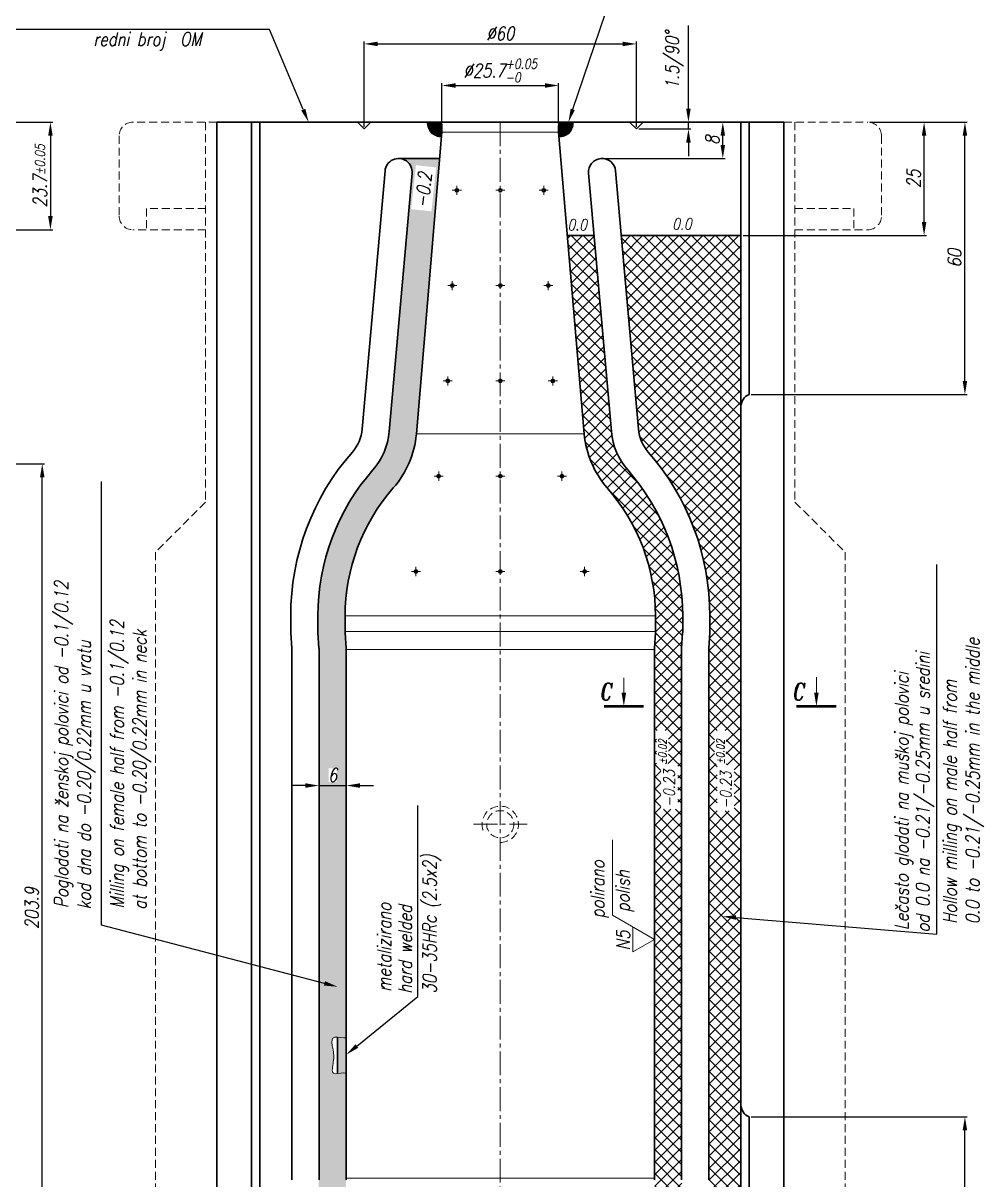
# Model space of a CAD drawing. Extents: x -409 to 623, y -170 to 506.
# Drawn here: x 208.1 to 419.8, y 46.4 to 301.3 of the extents above; entities that cross this region are included whole.
import ezdxf
from ezdxf import colors
from ezdxf.entities.mleader import LeaderData, LeaderLine
from ezdxf.math import Vec2, Vec3

# ---------------------------------------------------------------- set-up
doc = ezdxf.new("R2010")
doc.units = 0
doc.header["$LTSCALE"] = 7
doc.header["$MEASUREMENT"] = 0
doc.linetypes.add('CENTER2', pattern=[1.125, 0.75, -0.125, 0.125, -0.125])
doc.linetypes.add('HIDDEN', pattern=[0.375, 0.25, -0.125])
doc.layers.get('0').update_dxf_attribs({"linetype": 'CONTINUOUS', "lineweight": 15})
for name, color, linetype, lineweight in [('1', 1, 'CENTER2', 15), ('2', 2, 'HIDDEN', 15), ('3', 3, 'CONTINUOUS', 30), ('4', 5, 'CONTINUOUS', 50), ('8', 252, 'CONTINUOUS', 15), ('ENGLISH', 252, 'CONTINUOUS', 18)]:
    doc.layers.add(name, color=color, linetype=linetype, lineweight=lineweight)
doc.styles.add('ITALICT', font='ITALICT.shx', dxfattribs={"width": 0.8, "height": 3})
doc.styles.get("Standard").update_dxf_attribs({"font": 'isocp.shx', "height": 3})
doc.dimstyles.get("Standard").update_dxf_attribs({"dimtxt": 3, "dimasz": 3, "dimexe": 0.5, "dimexo": 0.5, "dimgap": 0.8, "dimtad": 1, "dimdsep": 46, "dimtxsty": 'ITALICT', "dimcen": 0.09, "dimazin": 2, "dimtfac": 1, "dimtmove": 0, "dimatfit": 3, "dimfxl": 1, "dimtolj": 1, "dimtzin": 0, "dimarcsym": 0})
doc.dimstyles.new('Standard$0', dxfattribs={"dimtxt": 3, "dimasz": 3, "dimexe": 0.5, "dimexo": 0.5, "dimgap": 0.8, "dimtad": 1, "dimdsep": 46, "dimtxsty": 'ITALICT', "dimcen": 0.09, "dimazin": 2, "dimtfac": 1, "dimtmove": 0, "dimatfit": 3, "dimfxl": 1, "dimtolj": 1, "dimtzin": 0, "dimarcsym": 0})

# ---------------------------------------------------------------- blocks, each defined once
blk = doc.blocks.new('*D11')
at = {"color": 0, "linetype": 'ByBlock', "lineweight": -2, "transparency": 16777216}
for p, q in [((300.406075935411, 279.1682538731645), (300.406075935411, 288.0477000788716)), ((326.1060759354109, 279.1682538731645), (326.1060759354109, 288.0477000788716)), ((303.406075935411, 287.5477000788716), (323.1060759354109, 287.5477000788716))]:
    blk.add_line(p, q, dxfattribs=at)
at = {"color": 0, "transparency": 16777216}
for points in [[(303.406075935411, 288.0477000788716), (303.406075935411, 287.0477000788716), (300.406075935411, 287.5477000788716)], [(323.1060759354109, 287.0477000788716), (323.1060759354109, 288.0477000788716), (326.1060759354109, 287.5477000788716)]]:
    blk.add_solid(points, dxfattribs=at)
at = {"color": 0, "transparency": 16777216, "insert": (313.2560759354109, 290.8327000788716), "char_height": 3, "attachment_point": 5, "style": 'ITALICT'}
blk.add_mtext('\\A1;%%c25.7{}{\\H0.71x;\\C3;\\S+0.05^ -0;}', dxfattribs=at)
blk = doc.blocks.new('*D22')
at = {"color": 0, "lineweight": -2, "transparency": 16777216}
for p, q in [((161.2258858793589, 279.4682538731645), (214.6031595607306, 279.4682538731645)), ((214.1031595607306, 276.4682538731645), (214.1031595607306, 258.7682538731644)), ((161.2258858793589, 255.7682538731644), (214.6031595607306, 255.7682538731644))]:
    blk.add_line(p, q, dxfattribs=at)
at = {"color": 0, "transparency": 16777216}
for points in [[(213.6031595607306, 276.4682538731645), (214.6031595607306, 276.4682538731645), (214.1031595607306, 279.4682538731645)], [(213.6031595607306, 258.7682538731644), (214.6031595607306, 258.7682538731644), (214.1031595607306, 255.7682538731644)]]:
    blk.add_solid(points, dxfattribs=at)
at = {"color": 0, "transparency": 16777216, "insert": (211.8031595607306, 267.6182538731645), "char_height": 3, "attachment_point": 5, "rotation": 90, "style": 'ITALICT'}
blk.add_mtext('\\A1;23.7{}{\\H0.71x;\\C3;%%p0.05}', dxfattribs=at)
blk = doc.blocks.new('*D35')
at = {"color": 0, "lineweight": -2, "transparency": 16777216}
for p, q in [((283.2560759354109, 278.4682538731645), (283.2560759354109, 297.208543599171)), ((286.2560759354109, 296.708543599171), (340.2560759354109, 296.708543599171)), ((343.2560759354109, 278.4682538731645), (343.2560759354109, 297.208543599171))]:
    blk.add_line(p, q, dxfattribs=at)
at = {"color": 0, "transparency": 16777216}
for points in [[(286.2560759354109, 297.208543599171), (286.2560759354109, 296.208543599171), (283.2560759354109, 296.708543599171)], [(340.2560759354109, 297.208543599171), (340.2560759354109, 296.208543599171), (343.2560759354109, 296.708543599171)]]:
    blk.add_solid(points, dxfattribs=at)
at = {"color": 0, "transparency": 16777216, "insert": (313.2560759354109, 299.008543599171), "char_height": 3, "attachment_point": 5, "style": 'ITALICT'}
blk.add_mtext('\\A1;%%c60', dxfattribs=at)
blk = doc.blocks.new('*D36')
at = {"color": 0, "lineweight": -2, "transparency": 16777216}
for p, q in [((354.7206842005839, 282.4682538731645), (354.7206842005839, 300.7825395874502)), ((343.7560759354109, 277.9682538731645), (355.2206842005839, 277.9682538731645)), ((354.7206842005839, 277.9682538731645), (354.7206842005839, 279.4682538731645)), ((354.7206842005839, 274.9682538731645), (354.7206842005839, 271.9682538731645))]:
    blk.add_line(p, q, dxfattribs=at)
at = {"color": 0, "transparency": 16777216}
for points in [[(354.2206842005839, 282.4682538731645), (355.2206842005839, 282.4682538731645), (354.7206842005839, 279.4682538731645)], [(354.2206842005839, 274.9682538731645), (355.2206842005839, 274.9682538731645), (354.7206842005839, 277.9682538731645)]]:
    blk.add_solid(points, dxfattribs=at)
at = {"color": 0, "transparency": 16777216, "insert": (351.6349699148695, 293.1253967303074), "char_height": 3, "attachment_point": 5, "rotation": 90, "style": 'ITALICT'}
blk.add_mtext('\\A1;1.5/90%%D', dxfattribs=at)
blk = doc.blocks.new('*D37')
at = {"color": 0, "lineweight": -2, "transparency": 16777216}
for p, q in [((362.7995983429122, 279.4682538731645), (362.7995983429122, 279.4682538731645)), ((362.2995983429122, 274.4682538731645), (362.2995983429122, 276.4682538731645)), ((336.1721803951838, 271.4682538731645), (362.7995983429122, 271.4682538731645))]:
    blk.add_line(p, q, dxfattribs=at)
at = {"color": 0, "transparency": 16777216}
for points in [[(362.7995983429122, 276.4682538731645), (361.7995983429122, 276.4682538731645), (362.2995983429122, 279.4682538731645)], [(361.7995983429122, 274.4682538731645), (362.7995983429122, 274.4682538731645), (362.2995983429122, 271.4682538731645)]]:
    blk.add_solid(points, dxfattribs=at)
at = {"color": 0, "transparency": 16777216, "insert": (359.9995983429122, 275.4682538731645), "char_height": 3, "attachment_point": 5, "rotation": 90, "style": 'ITALICT'}
blk.add_mtext('\\A1;8', dxfattribs=at)
blk = doc.blocks.new('*D40')
at = {"color": 0, "lineweight": -2, "transparency": 16777216}
for p, q in [((394.756075935411, 279.4682538731645), (416.1579726060618, 279.4682538731645)), ((415.6579726060618, 222.4682538731645), (415.6579726060618, 276.4682538731645)), ((368.5759210578985, 219.4682538731645), (416.1579726060618, 219.4682538731645))]:
    blk.add_line(p, q, dxfattribs=at)
at = {"color": 0, "transparency": 16777216}
for points in [[(415.1579726060618, 276.4682538731645), (416.1579726060618, 276.4682538731645), (415.6579726060618, 279.4682538731645)], [(415.1579726060618, 222.4682538731645), (416.1579726060618, 222.4682538731645), (415.6579726060618, 219.4682538731645)]]:
    blk.add_solid(points, dxfattribs=at)
at = {"color": 0, "transparency": 16777216, "insert": (413.3579726060618, 249.4682538731646), "char_height": 3, "attachment_point": 5, "rotation": 90, "style": 'ITALICT'}
blk.add_mtext('\\A1;60', dxfattribs=at)
blk = doc.blocks.new('*D41')
at = {"color": 0, "lineweight": -2, "transparency": 16777216}
for p, q in [((368.5759210578985, 60.31825387316447), (416.1579726060617, 60.31825387316445)), ((415.6579726060617, 3.318253873164454), (415.6579726060617, 57.31825387316445)), ((386.7560759354112, 0.3182538731644461), (416.1579726060617, 0.318253873164455))]:
    blk.add_line(p, q, dxfattribs=at)
at = {"color": 0, "transparency": 16777216}
for points in [[(416.1579726060617, 57.31825387316445), (415.1579726060617, 57.31825387316445), (415.6579726060617, 60.31825387316445)], [(415.1579726060617, 3.318253873164454), (416.1579726060617, 3.318253873164454), (415.6579726060617, 0.3182538731644549)]]:
    blk.add_solid(points, dxfattribs=at)
at = {"color": 0, "transparency": 16777216, "insert": (413.3579726060617, 27.81825387316452), "char_height": 3, "attachment_point": 5, "rotation": 90, "style": 'ITALICT'}
blk.add_mtext('\\A1;60', dxfattribs=at)
blk = doc.blocks.new('*D93')
at = {"color": 0, "lineweight": -2, "transparency": 16777216}
for p, q in [((148.2258858793589, 204.2182538731645), (212.8001589766388, 204.2182538731645)), ((212.3001589766388, 3.318253873164451), (212.3001589766388, 201.2182538731645)), ((147.3758858793589, 0.3182538731644495), (212.8001589766388, 0.3182538731644513))]:
    blk.add_line(p, q, dxfattribs=at)
at = {"color": 0, "transparency": 16777216}
for points in [[(212.8001589766388, 201.2182538731645), (211.8001589766388, 201.2182538731645), (212.3001589766388, 204.2182538731645)], [(211.8001589766388, 3.318253873164451), (212.8001589766388, 3.318253873164451), (212.3001589766388, 0.3182538731644513)]]:
    blk.add_solid(points, dxfattribs=at)
at = {"color": 0, "transparency": 16777216, "insert": (210.0001589766388, 106.2553920564385), "char_height": 3, "attachment_point": 5, "rotation": 90, "style": 'ITALICT'}
blk.add_mtext('\\A1;203.9', dxfattribs=at)
blk = doc.blocks.new('*D94')
at = {"color": 0, "lineweight": -2, "transparency": 16777216}
for p, q in [((394.756075935411, 279.4682538731645), (407.1579726060618, 279.4682538731645)), ((406.6579726060618, 257.4682538731645), (406.6579726060618, 276.4682538731645)), ((366.7560684379132, 254.4682538731645), (407.1579726060618, 254.4682538731645))]:
    blk.add_line(p, q, dxfattribs=at)
at = {"color": 0, "transparency": 16777216}
for points in [[(406.1579726060618, 276.4682538731645), (407.1579726060618, 276.4682538731645), (406.6579726060618, 279.4682538731645)], [(406.1579726060618, 257.4682538731645), (407.1579726060618, 257.4682538731645), (406.6579726060618, 254.4682538731645)]]:
    blk.add_solid(points, dxfattribs=at)
at = {"color": 0, "transparency": 16777216, "insert": (404.3579726060617, 266.9682538731646), "char_height": 3, "attachment_point": 5, "rotation": 90, "style": 'ITALICT'}
blk.add_mtext('\\A1;25', dxfattribs=at)
blk = doc.blocks.new('A$C06FE1C3C')
for p, q in [((-9.216942304081613, 5.321404120366878), (-9.216942304081726, 21.93393001629147)), ((-9.216942304081613, 5.321404120366878), (0, 0)), ((-4.758051151250129, 2.747062112992353), (-4.758051151250129, -2.747062112991898)), ((-4.758051151250129, -2.747062112991898), (0, 0))]:
    blk.add_line(p, q)
at = {"style": 'ITALICT', "width": 0.8}
for s, p in [('polirano', (-11.02327012145417, 4.682378787351581)), ('N5', (-5.37577021629204, -2.364104310320499))]:
    blk.add_text(s, height=3, rotation=90, dxfattribs=at).set_placement(p)
at = {"layer": 'ENGLISH', "style": 'ITALICT', "width": 0.8}
blk.add_text('polish', height=3, rotation=90, dxfattribs=at).set_placement((-5.45181787415828, 6.02467404780532))
blk = doc.blocks.new('*D138')
at = {"color": 0, "lineweight": -2, "transparency": 16777216}
for p, q in [((270.3060759354109, 133.3054220708532), (267.3060759354109, 133.3054220708532)), ((273.3060759354109, 133.8054220708532), (273.3060759354109, 133.8054220708532)), ((273.3060759354109, 133.3054220708532), (279.3060759354109, 133.3054220708532)), ((279.3060759354109, 133.8054220708532), (279.3060759354109, 133.8054220708532)), ((282.3060759354109, 133.3054220708532), (285.3060759354109, 133.3054220708532))]:
    blk.add_line(p, q, dxfattribs=at)
at = {"color": 0, "transparency": 16777216}
for points in [[(270.3060759354109, 132.8054220708532), (270.3060759354109, 133.8054220708532), (273.3060759354109, 133.3054220708532)], [(282.3060759354109, 133.8054220708532), (282.3060759354109, 132.8054220708532), (279.3060759354109, 133.3054220708532)]]:
    blk.add_solid(points, dxfattribs=at)
at = {"color": 0, "transparency": 16777216, "insert": (276.3060759354109, 135.6054220708533), "char_height": 3, "attachment_point": 5, "style": 'ITALICT'}
blk.add_mtext('\\A1;6', dxfattribs=at)

msp = doc.modelspace()

# ---------------------------------------------------------------- hatches: boundary and pattern name
h = msp.add_hatch()
h.set_pattern_fill('_U', color=256, scale=0.1, angle=45, style=0, pattern_type=0)
h.set_pattern_definition([(45, (0, 0), (-0.1, 1.387778780781446e-17), [])])
edge = h.paths.add_edge_path()
edge.add_line((300.3184594425056, 276.2370153376354), (300.4060759354109, 277.2682538731645))
edge.add_line((300.4060759354109, 277.2682538731645), (300.4060759354109, 278.6682538731645))
edge.add_arc((299.606075935411, 278.6682538731646), 0.7999999999998977, 0, 90.00000000000408)
edge.add_line((299.606075935411, 279.4682538731645), (297.1809259118745, 279.4682538731645))
edge.add_arc((300.1717613603602, 279.2339392981138), 3.000000000000011, 175.5203587826546, 272.7292705837939)
h = msp.add_hatch()
h.set_pattern_fill('_U', color=256, scale=0.1, angle=45, style=0, pattern_type=0)
h.set_pattern_definition([(45, (0, 0), (-0.1, 2.220446049250313e-17), [])])
edge = h.paths.add_edge_path()
edge.add_arc((326.9060759354109, 278.6682538731645), 0.7999999999999545, 89.99999999999594, 180)
edge.add_line((326.1060759354109, 278.6682538731645), (326.106075935411, 277.2682538731645))
edge.add_line((326.106075935411, 277.2682538731645), (326.1936486751702, 276.237530308377))
edge.add_arc((326.3403905104616, 279.2339392981138), 3.000000000000036, 267.1963186252375, 364.4796412173451)
edge.add_line((329.3312259589474, 279.4682538731645), (326.9060759354109, 279.4682538731645))
h = msp.add_hatch(color=256)
edge = h.paths.add_edge_path()
edge.add_spline(control_points=[(279.3060759354108, 77.73105125207007), (279.1400810098967, 77.71340918166842), (278.5352382409104, 77.68546851371515), (277.8379652409895, 77.80964354220201), (277.4000786750469, 77.84429800077126)], knot_values=[12.88535559691018, 12.88535559691018, 12.88535559691018, 12.88535559691018, 13.36382493557768, 14.56898365671836, 14.56898365671836, 14.56898365671836, 14.56898365671836], degree=3, periodic=0)
edge.add_line((277.4000786750469, 77.84429800077127), (277.4000786750469, 69.84325009847306))
edge.add_spline(control_points=[(277.4000786750469, 69.84325009847306), (277.8430705574385, 69.90873695098688), (278.5639086227063, 70.06655634719269), (279.1433635578896, 69.92860268470255), (279.3060759354109, 69.87032076156731)], knot_values=[1.098986622726365, 1.098986622726365, 1.098986622726365, 1.098986622726365, 2.33079719761968, 2.846924456898237, 2.846924456898237, 2.846924456898237, 2.846924456898237], degree=3, periodic=0)
edge.add_line((279.3060759354109, 69.87032076156734), (279.3060759354109, 77.7310512520701))
edge = h.paths.add_edge_path(flags=16)
edge.add_arc((278.3603424235129, 73.93129402447393), 0.7946367418831528, 0, 180)
edge.add_arc((278.3603424235129, 73.93129402447393), 0.7946367418831528, 180, 360)
h.paths.add_polyline_path([(279.1549791653961, 73.93129402447393, 0.9999999999999999), (277.5657056816298, 73.93129402447393, 0.9999999999999999)], flags=16)
at = {"layer": '8'}
h = msp.add_hatch(dxfattribs=at)
h.set_pattern_fill('DOTS', color=256, scale=15, angle=45, style=0)
h.set_pattern_definition([(45, (0, 0), (-0.3314563036811941, 0.9943689110435826), [0, -0.9375])])
edge = h.paths.add_edge_path()
edge.add_line((273.3060759354109, 84.30210374211951), (279.3060759354109, 84.30210374211951))
edge.add_line((279.3060759354109, 84.30210374211951), (279.3060759354109, 163.2682538731645))
edge.add_arc((274.3060759354087, 163.2682538731641), 5.000000000002149, 0, 3.908906042391789)
edge.add_line((279.2944444079218, 163.6091057214189), (279.0677074628999, 166.92740202491))
edge.add_arc((284.0560759354243, 167.2682538731653), 5.000000000013394, 180.0000000000006, 183.9089060423924, ccw=False)
edge.add_line((279.0560759354109, 167.2682538731652), (279.0560759354109, 170.6682538731643))
edge.add_arc((321.8560759354115, 170.6682538731644), 42.80000000000058, 138.7588346032912, 180, ccw=False)
edge.add_arc((274.0175599324622, 212.6084587681763), 20.81999999999958, 318.7588346032907, 354.9298904621547)
edge.add_line((294.7560976197714, 210.7684982816332), (299.9132940606625, 271.4682538731645))
edge.add_line((299.9132940606625, 271.4682538731645), (290.8399714756374, 271.4682538731645))
edge.add_arc((290.8399714756374, 268.4682538731645), 2.999999999999979, -5.070109537845497, 90, ccw=False)
edge.add_line((293.8282333902353, 268.2031298837491), (288.7795737905755, 211.2987462604643))
edge.add_arc((274.017559932461, 212.6084587681766), 14.82000000000071, 318.7588346032919, 354.9298904621546, ccw=False)
edge.add_arc((321.8560759354106, 170.6682538731645), 48.7999999999998, 138.758834603291, 180)
edge.add_line((273.0560759354108, 170.6682538731645), (273.0560759354109, 167.2682538731645))
edge.add_arc((278.056075935413, 167.2682538731649), 5.000000000002149, 180, 183.9089060423918)
edge.add_line((273.0677074628999, 166.9274020249101), (273.2944444079218, 163.6091057214191))
edge.add_arc((268.3060759353962, 163.2682538731638), 5.000000000014643, 0, 3.9089060423917203, ccw=False)
edge.add_line((273.3060759354109, 163.2682538731638), (273.3060759354109, 90.04186510418953))
edge.add_line((273.3060759354109, 90.04186510418953), (273.3060759354109, 84.30210374211951))
edge = h.paths.add_edge_path()
edge.add_arc((280.3560759354107, 30.76825387316249), 2.999999999999957, 102.61588586864337, 205.0000197470665, ccw=False)
edge.add_arc((318.1676143969451, 40.7682538731644), 39.11153846153417, 179.9999999999998, 190.4179474803214, ccw=False)
edge.add_line((279.0560759354109, 40.7682538731645), (279.0560759354109, 42.7682538731645))
edge.add_arc((284.0560759354251, 42.76825387316367), 5.00000000001421, 176.091093957616, 180, ccw=False)
edge.add_line((279.0677074628999, 43.10910572141907), (279.2944444079218, 46.42740202490999))
edge.add_arc((274.3060759353971, 46.76825387316536), 5.000000000013817, 356.0910939576065, 359.9999999999899)
edge.add_line((279.3060759354109, 46.76825387316536), (279.3060759354109, 69.87032076156734))
edge.add_spline(control_points=[(279.3060759354109, 69.87032076156731), (279.1433635578896, 69.92860268470255), (278.5639086227063, 70.06655634719269), (277.8430705574385, 69.90873695098688), (277.4000786750469, 69.84325009847306)], knot_values=[1.098986622726365, 1.098986622726365, 1.098986622726365, 1.098986622726365, 1.615113882004922, 2.846924456898239, 2.846924456898239, 2.846924456898239, 2.846924456898239], degree=3, periodic=0)
edge.add_spline(control_points=[(277.4000786750469, 69.84325009847306), (277.0098138064108, 69.78555780452916), (275.8913193502785, 69.71249121238748), (276.6841928735308, 72.92060874331784), (276.4712120460931, 74.85563101290924), (275.8848573746001, 77.82286700147677), (276.9618200206963, 77.87898190651549), (277.4000786750469, 77.84429800077127)], knot_values=[2.846924456898239, 2.846924456898239, 2.846924456898239, 2.846924456898239, 3.932119042406433, 6.418787099885904, 9.439016894986786, 11.67917280783765, 12.88535559691019, 12.88535559691019, 12.88535559691019, 12.88535559691019], degree=3, periodic=0)
edge.add_spline(control_points=[(277.4000786750469, 77.84429800077127), (277.8379652409895, 77.809643542202), (278.5352382409104, 77.68546851371515), (279.1400810098967, 77.71340918166842), (279.3060759354108, 77.73105125207009)], knot_values=[12.88535559691019, 12.88535559691019, 12.88535559691019, 12.88535559691019, 14.09051431805087, 14.56898365671836, 14.56898365671836, 14.56898365671836, 14.56898365671836], degree=3, periodic=0)
edge.add_line((279.3060759354109, 77.7310512520701), (279.3060759354109, 84.30210374211951))
edge.add_line((279.3060759354109, 84.30210374211951), (273.3060759354109, 84.30210374211951))
edge.add_line((273.3060759354109, 84.30210374211951), (273.3060759354109, 46.76825387316536))
edge.add_arc((268.3060759353971, 46.76825387316536), 5.000000000013817, 356.0910939576166, 360, ccw=False)
edge.add_line((273.2944444079218, 46.42740202490999), (273.0677074628999, 43.10910572141907))
edge.add_arc((278.0560759354251, 42.76825387316367), 5.00000000001421, 176.0910939576065, 179.9999999999905)
edge.add_line((273.0560759354109, 42.7682538731645), (273.0560759354109, 27.36420490559506))
edge.add_line((273.0560759354109, 27.36420490559506), (277.6371530112688, 29.50039815085995))
h.paths.add_polyline_path([(275.4489330782681, 137.1054220708533), (277.1632187925538, 137.1054220708533), (277.1632187925538, 134.1054220708533), (275.4489330782681, 134.1054220708533), (275.4489330782681, 137.1054220708533)], flags=16)
h.paths.add_polyline_path([(273.9307333137828, 31.61018654002152), (273.9307333137828, 40.99590082573582), (278.4307333137828, 40.99590082573582), (278.4307333137828, 31.61018654002152)])
h.paths.add_polyline_path([(293.6160069254223, 260.3095547576244), (294.6545553280578, 269.9825335778327), (299.1288406854229, 269.5021477528251), (298.0902922827873, 259.8291689326168)], flags=16)
h = msp.add_hatch(dxfattribs=at)
h.set_pattern_fill('ANSI37', color=256, scale=15, angle=180, style=0)
h.set_pattern_definition([(225, (0, 0), (1.325825214724776, -1.325825214724777), []), (315, (0, 0), (1.325825214724777, 1.325825214724776), [])])
edge = h.paths.add_edge_path()
edge.add_line((366.2560684379132, 216.7101291186538), (366.2560684379132, 254.4682538731645))
edge.add_line((366.2560684379132, 254.4682538731645), (339.9260698516998, 254.4682538731646))
edge.add_line((339.9260698516998, 254.4682538731646), (343.7091019094416, 211.828994239295))
edge.add_arc((352.4945919383595, 212.6084587681764), 8.819999999999972, 185.0701095378451, 221.2411653967086)
edge.add_arc((304.6560759354101, 170.6682538731644), 54.80000000000032, -1.1368683772161603e-13, 41.24116539670882, ccw=False)
edge.add_line((359.4560759354104, 170.6682538731644), (359.4560759354103, 167.2682538731645))
edge.add_arc((354.4560759353978, 167.2682538731652), 5.00000000001246, 356.0910939576156, 360, ccw=False)
edge.add_line((359.4444444079213, 166.92740202491), (359.2177074628993, 163.609105721419))
edge.add_arc((364.2060759354229, 163.2682538731638), 5.000000000012565, 176.0910939576072, 179.9999999999915)
edge.add_line((359.2060759354103, 163.2682538731645), (359.2060759354103, 46.76825387316532))
edge.add_arc((364.2060759354241, 46.76825387316533), 5.000000000013814, 180, 183.9089060423922)
edge.add_line((359.2177074628993, 46.42740202491006), (359.4444444079213, 43.10910572141904))
edge.add_arc((354.456075935395, 42.76825387316372), 5.000000000015272, -6.252776074688882e-13, 3.9089060423917203, ccw=False)
edge.add_line((359.4560759354103, 42.76825387316367), (359.4560759354103, 35.31825387316454))
edge.add_line((359.4560759354103, 35.31825387316454), (366.2560684379133, 35.31825387316451))
edge.add_line((366.2560684379133, 35.31825387316451), (366.2560684379133, 63.0763786276751))
edge.add_line((366.2560684379133, 63.0763786276751), (366.2560684379133, 104.127291989211))
edge.add_line((366.2560684379133, 104.127291989211), (366.2560684379132, 216.7101291186538))
h.paths.add_polyline_path([(347.0744992712769, 35.31825387316439), (353.4560759354103, 35.31825387316445), (353.4560759354103, 42.76825387316367, 0.01705747419113945), (353.4444444079213, 43.10910572141904), (353.2177074628993, 46.42740202491006, -0.01705747419248092), (353.2060759354103, 46.76825387316532), (353.2060759354103, 163.2682538731645, -0.01705747419150966), (353.2177074628993, 163.609105721419), (353.4444444079213, 166.92740202491, 0.01705747419184844), (353.4560759354103, 167.2682538731645), (353.4560759354104, 170.6682538731645, 0.1819163561289787), (341.3508194271412, 202.8386719630196, -0.1591496261197409), (337.7325780802457, 211.2987462604642), (333.9025014649836, 254.4682538731646), (328.0432184775256, 254.4682538731644), (331.7560542510505, 210.7684982816332, 0.1591496261197406), (336.839170637175, 198.8832926896768, -0.1819163561289792), (347.456075935411, 170.6682538731644), (347.456075935411, 167.2682538731645, -0.01705747419284791), (347.4444444079219, 166.92740202491), (347.2177074629, 163.609105721419, 0.01705747419185407), (347.206075935411, 163.2682538731645), (347.206075935411, 99.39195555491084), (347.206075935411, 46.76825387316532, 0.01705747419114223), (347.2177074629, 46.42740202491001), (347.4444444079219, 43.10910572141894, -0.01705747419218644), (347.456075935411, 42.7682538731645), (347.456075935411, 40.76825387316418, -0.03496423738221264)])
h.paths.add_polyline_path([(347.7071595456054, 138.0666338260103), (347.7071595456054, 145.4083004926769), (350.3321595456054, 145.4083004926769), (350.3321595456054, 138.0666338260103)], flags=16)
h.paths.add_polyline_path([(348.6033836365409, 128.1071480626388), (348.6033836365409, 138.2142909197817), (352.3533836365409, 138.2142909197817), (352.3533836365409, 128.1071480626388)], flags=16)
h.paths.add_polyline_path([(360.4453034005896, 138.0666338260103), (360.4453034005896, 145.4083004926769), (363.0703034005896, 145.4083004926769), (363.0703034005896, 138.0666338260103)], flags=16)
h.paths.add_polyline_path([(361.079874565914, 127.7310701660243), (361.079874565914, 137.8382130231671), (364.829874565914, 137.8382130231671), (364.829874565914, 127.7310701660243)], flags=16)

# ---------------------------------------------------------------- linework, layer by layer
for p, q in [((340.4873238175284, 153.648962474787), (340.4873238175284, 157.0723200018504)), ((382.920515918048, 153.7558779411614), (382.920515918048, 157.1792354682248))]:
    msp.add_line(p, q)
for centre, start, end in [((300.1717613603602, 279.2339392981137), 175.5203587826534, 272.7292705837951), ((326.3403905104616, 279.2339392981137), 267.2707294162049, 4.479641217346573)]:
    msp.add_arc(centre, 2.999999999999981, start, end)
msp.add_open_spline([(279.3060759354109, 69.87032076156731), (279.1433635578896, 69.92860268470255), (278.20415820944, 70.15220388262476), (275.7431615385264, 69.11301644209033), (276.6841928735308, 72.92060874331784), (276.4712120460931, 74.85563101290924), (275.7755798735025, 78.3758635917008), (278.1019175120259, 77.66545129399486), (279.1400810098967, 77.71340918166842), (279.3060759354108, 77.73105125207009)], degree=3, knots=[1.098986622726365, 1.098986622726365, 1.098986622726365, 1.098986622726365, 1.615113882004922, 3.932119042406433, 6.418787099885904, 9.439016894986786, 11.67917280783765, 14.09051431805087, 14.56898365671836, 14.56898365671836, 14.56898365671836, 14.56898365671836])
for points in [[(340.9873238175284, 153.7558779411614), (339.9873238175284, 153.7558779411614), (340.4873238175284, 150.7558779411613)], [(383.420515918048, 153.7558779411614), (382.420515918048, 153.7558779411614), (382.920515918048, 150.7558779411613)]]:
    msp.add_solid(points)
at = {"layer": '1'}
for p, q in [((313.2560759354109, 279.4682538731645), (313.2560759354108, 0.3182538731643376)), ((303.6730444436525, 265.4682538731645), (303.6730444436525, 263.4682538731645)), ((322.8391074271694, 265.4682538731645), (322.8391074271694, 263.4682538731645)), ((302.6730444436525, 264.4682538731645), (304.6730444436525, 264.4682538731645)), ((312.2560759354109, 264.4682538731645), (314.2560759354109, 264.4682538731645)), ((323.8391074271694, 264.4682538731645), (321.8391074271694, 264.4682538731645)), ((301.6730444436525, 243.4682538731645), (303.6730444436525, 243.4682538731645)), ((302.6730444436525, 244.4682538731645), (302.6730444436525, 242.4682538731645)), ((312.2560759354109, 243.4682538731645), (314.2560759354109, 243.4682538731645)), ((324.8391074271694, 243.4682538731645), (322.8391074271694, 243.4682538731645)), ((323.8391074271694, 244.4682538731645), (323.8391074271694, 242.4682538731645)), ((300.6730444436525, 222.4682538731645), (302.6730444436525, 222.4682538731645)), ((301.6730444436525, 223.4682538731645), (301.6730444436525, 221.4682538731645)), ((312.2560759354109, 222.4682538731645), (314.2560759354109, 222.4682538731645)), ((325.8391074271694, 222.4682538731645), (323.8391074271694, 222.4682538731645)), ((324.8391074271694, 223.4682538731645), (324.8391074271694, 221.4682538731645)), ((298.6730444436525, 201.4682538731645), (300.6730444436525, 201.4682538731645)), ((299.6730444436525, 202.4682538731645), (299.6730444436525, 200.4682538731645)), ((312.2560759354109, 201.4682538731645), (314.2560759354109, 201.4682538731645)), ((327.8391074271694, 201.4682538731645), (325.8391074271694, 201.4682538731645)), ((326.8391074271694, 202.4682538731645), (326.8391074271694, 200.4682538731645)), ((294.6730444436525, 181.4682538731645), (294.6730444436525, 179.4682538731645)), ((331.8391074271694, 181.4682538731645), (331.8391074271694, 179.4682538731645)), ((293.6730444436525, 180.4682538731645), (295.6730444436525, 180.4682538731645)), ((312.2560759354109, 180.4682538731645), (314.2560759354109, 180.4682538731645)), ((332.8391074271694, 180.4682538731645), (330.8391074271694, 180.4682538731645)), ((307.3808792233829, 124.7682538731645), (319.1478916117905, 124.7682538731644))]:
    msp.add_line(p, q, dxfattribs=at)
at = {"layer": '2'}
for p, q in [((250.7560759354109, 279.4682538731645), (232.2560759354109, 279.4682538731645)), ((248.3060759354109, 279.4682538731645), (248.3060759354109, 195.7682538731646)), ((375.7560759354109, 279.4682538731645), (394.256075935411, 279.4682538731645)), ((378.206075935411, 279.4682538731645), (378.206075935411, 195.7682538731646)), ((229.2560759354109, 276.4682538731645), (229.2560759354108, 258.7682538731644)), ((397.256075935411, 276.4682538731645), (397.2560759354108, 258.7682538731644)), ((248.3060759354111, 260.4682538731645), (235.3060759354111, 260.4682538731645)), ((235.3060759354111, 260.4682538731645), (235.3060759354113, 255.7682538731644)), ((378.2060759354108, 260.4682538731645), (391.2060759354108, 260.4682538731645)), ((391.2060759354108, 260.4682538731645), (391.2060759354105, 255.7682538731644)), ((248.3060759354111, 255.7682538731644), (232.2560759354108, 255.7682538731644)), ((378.2060759354108, 255.7682538731644), (394.2560759354108, 255.7682538731644)), ((248.3060759354109, 195.7682538731646), (237.2560759354112, 184.7182538731645)), ((378.206075935411, 195.7682538731646), (389.2560759354107, 184.7182538731645)), ((237.2560759354112, 184.7182538731645), (237.2560759354109, 3.318253873164446)), ((389.2560759354107, 184.7182538731645), (389.2560759354113, 3.318253873164451))]:
    msp.add_line(p, q, dxfattribs=at)
msp.add_circle((313.2560759354109, 124.7682538731644), 3, dxfattribs=at)
for centre, radius, start, end in [((232.2560759354109, 276.4682538731645), 3, 90, 180), ((394.256075935411, 276.4682538731645), 3, 0, 90), ((232.2560759354108, 258.7682538731644), 3, 180, 270), ((394.2560759354108, 258.7682538731644), 3, 270, 0), ((313.2560759354109, 124.7682538731644), 4, 270, 206.7051402965727)]:
    msp.add_arc(centre, radius, start, end, dxfattribs=at)
at = {"layer": '3'}
for p, q in [((313.2560759354109, 279.4682538731645), (250.7560759354107, 279.4682538731645)), ((250.7560759354109, 279.4682538731645), (250.756075935411, 0.3182538731644513)), ((258.4362312757232, 279.4682538731645), (258.4362312757232, 0.3182538731644513)), ((260.2560836188025, 279.4682538731645), (260.2560836188026, 0.3182538731644513)), ((283.2560759354109, 277.9682538731645), (281.7560759354114, 279.4682538731645)), ((283.2560759354109, 277.9682538731645), (284.7560759354105, 279.4682538731645)), ((300.4060759354109, 278.6682538731645), (300.4060759354109, 277.2682538731645)), ((313.2560759354109, 279.4682538731645), (375.7560759354112, 279.4682538731645)), ((326.106075935411, 278.6682538731645), (326.106075935411, 277.2682538731645)), ((343.2560759354109, 277.9682538731645), (341.7560759354114, 279.4682538731645)), ((343.2560759354109, 277.9682538731645), (344.7560759354105, 279.4682538731645)), ((366.2560684379132, 279.4682538731645), (366.2560684379133, 10.31825387316439)), ((368.0759210578985, 279.4682538731645), (368.0759210578985, 219.4682538731645)), ((375.7560759354109, 279.4682538731645), (375.7560759354108, 0.2182538731644375)), ((300.4060759354109, 277.2682538731645), (294.7560976197713, 210.7684982816332)), ((326.106075935411, 277.2682538731645), (331.7560542510506, 210.7684982816332)), ((299.9132940606625, 271.4682538731645), (290.8399714756374, 271.4682538731645)), ((287.8517095610395, 268.73337786258), (282.8030499613796, 211.828994239295)), ((293.8282333902353, 268.2031298837491), (288.7795737905755, 211.2987462604641)), ((332.6839184805859, 268.2031298837491), (337.7325780802457, 211.2987462604641)), ((338.6604423097817, 268.73337786258), (343.7091019094416, 211.828994239295)), ((328.0432184775256, 254.4682538731644), (333.9025014649836, 254.4682538731646)), ((339.9260698516998, 254.4682538731646), (366.2560684379133, 254.4682538731645)), ((267.0560759354109, 167.2682538731645), (267.0560759354109, 170.6682538731645)), ((273.0560759354109, 167.2682538731645), (273.0560759354109, 170.6682538731645)), ((279.0560759354109, 167.2682538731645), (279.0560759354109, 170.6682538731645)), ((347.456075935411, 167.2682538731645), (347.456075935411, 170.6682538731645)), ((353.4560759354103, 167.2682538731645), (353.4560759354103, 170.6682538731645)), ((359.4560759354103, 167.2682538731645), (359.4560759354103, 170.6682538731645)), ((267.0677074628999, 166.92740202491), (267.2944444079218, 163.609105721419)), ((273.0677074628999, 166.92740202491), (273.2944444079218, 163.609105721419)), ((279.0677074628999, 166.92740202491), (279.2944444079218, 163.609105721419)), ((347.4444444079219, 166.92740202491), (347.2177074629, 163.609105721419)), ((353.4444444079213, 166.92740202491), (353.2177074628993, 163.609105721419)), ((359.4444444079213, 166.92740202491), (359.2177074628993, 163.609105721419)), ((267.3060759354109, 163.2682538731645), (267.3060759354109, 46.7682538731645)), ((273.3060759354109, 163.2682538731645), (273.3060759354109, 46.7682538731645)), ((279.3060759354109, 163.2682538731645), (279.3060759354109, 46.7682538731645)), ((347.206075935411, 163.2682538731645), (347.206075935411, 46.7682538731645)), ((353.2060759354103, 163.2682538731645), (353.2060759354103, 46.7682538731645)), ((359.2060759354103, 163.2682538731645), (359.2060759354103, 46.7682538731645)), ((277.4000786750469, 77.84429800077127), (277.4000786750469, 69.84325009847306)), ((368.0759210578984, 60.31825387316448), (368.0759210578985, 10.31825387316444))]:
    msp.add_line(p, q, dxfattribs=at)
for centre in [(303.6730444436525, 264.4682538731645), (313.2560759354109, 264.4682538731645), (322.8391074271694, 264.4682538731645), (302.6730444436525, 243.4682538731645), (313.2560759354109, 243.4682538731645), (323.8391074271694, 243.4682538731645), (301.6730444436525, 222.4682538731645), (313.2560759354109, 222.4682538731645), (324.8391074271694, 222.4682538731645), (299.6730444436525, 201.4682538731645), (313.2560759354109, 201.4682538731645), (326.8391074271694, 201.4682538731645), (294.6730444436525, 180.4682538731645), (313.2560759354109, 180.4682538731645), (331.8391074271694, 180.4682538731645)]:
    msp.add_circle(centre, 0.35, dxfattribs=at)
for centre, radius, start, end in [((299.606075935411, 278.6682538731645), 0.8, 0, 90), ((326.9060759354109, 278.6682538731645), 0.8, 90, 180), ((290.8399714756374, 268.4682538731645), 3, 354.929890462155, 174.9298904621551), ((335.6721803951838, 268.4682538731645), 3, 5.070109537845005, 185.070109537845), ((369.2560684379132, 216.7101291186538), 3, 113.1651303559369, 180), ((274.0175599324618, 212.6084587681764), 8.82, 318.7588346032909, 354.9298904621545), ((352.4945919383594, 212.6084587681764), 8.82, 185.0701095378456, 221.2411653967091), ((274.0175599324618, 212.6084587681764), 14.82, 318.7588346032909, 354.9298904621545), ((274.0175599324618, 212.6084587681764), 20.82, 318.7588346032909, 354.9298904621545), ((352.4945919383601, 212.6084587681764), 20.82, 185.0701095378455, 221.2411653967091), ((352.4945919383594, 212.6084587681764), 14.82, 185.0701095378456, 221.2411653967091), ((321.8560759354108, 170.6682538731645), 54.8, 138.758834603291, 180), ((304.6560759354103, 170.6682538731645), 54.8, 0, 41.24116539670898), ((321.8560759354108, 170.6682538731645), 48.8, 138.758834603291, 180), ((304.6560759354103, 170.6682538731645), 48.8, 0, 41.241165396709), ((321.8560759354108, 170.6682538731645), 42.8, 138.758834603291, 180), ((304.656075935411, 170.6682538731645), 42.8, 0, 41.24116539670898), ((272.0560759354109, 167.2682538731645), 5, 180, 183.9089060423935), ((278.0560759354109, 167.2682538731645), 5, 180, 183.9089060423935), ((284.0560759354109, 167.2682538731645), 5, 180, 183.9089060423935), ((342.456075935411, 167.2682538731645), 5, 356.0910939576065, 0), ((348.4560759354103, 167.2682538731645), 5, 356.0910939576065, 0), ((354.4560759354103, 167.2682538731645), 5, 356.0910939576065, 0), ((262.3060759354109, 163.2682538731645), 5, 0, 3.90890604239354), ((268.3060759354109, 163.2682538731645), 5, 0, 3.90890604239354), ((274.3060759354109, 163.2682538731645), 5, 0, 3.90890604239354), ((352.206075935411, 163.2682538731645), 5, 176.0910939576065, 180), ((358.2060759354103, 163.2682538731645), 5, 176.0910939576065, 180), ((364.2060759354103, 163.2682538731645), 5, 176.0910939576065, 180), ((369.2560684379132, 63.07637862767511), 3, 180, 246.8348696440608), ((262.3060759354109, 46.7682538731645), 5, 356.0910939576065, 0), ((268.3060759354109, 46.7682538731645), 5, 356.0910939576065, 0), ((274.3060759354109, 46.7682538731645), 5, 356.0910939576065, 0), ((352.206075935411, 46.7682538731645), 5, 180, 183.9089060423935), ((358.2060759354103, 46.7682538731645), 5, 180, 183.9089060423935), ((364.2060759354103, 46.7682538731645), 5, 180, 183.9089060423935)]:
    msp.add_arc(centre, radius, start, end, dxfattribs=at)
at = {"layer": '4'}
for p, q in [((344.8425773856475, 150.7558779411613), (336.1320702494093, 150.7558779411613)), ((387.2757694861671, 150.7558779411613), (378.5652623499288, 150.7558779411613))]:
    msp.add_line(p, q, dxfattribs=at)
at = {"layer": '8'}
for p, q in [((300.4060759354109, 277.2682538731645), (313.2560759354109, 277.2682538731645)), ((326.106075935411, 277.2682538731645), (313.2560759354109, 277.2682538731645)), ((294.7560976197713, 210.7684982816332), (313.2560759354109, 210.7684982816332)), ((331.7560542510506, 210.7684982816332), (313.2560759354109, 210.7684982816332)), ((313.2560759354109, 170.6682538731645), (279.0560759354109, 170.6682538731645)), ((313.2560759354109, 170.6682538731645), (347.456075935411, 170.6682538731645)), ((313.2560759354109, 167.2682538731645), (279.0560759354109, 167.2682538731645)), ((313.2560759354109, 167.2682538731645), (347.456075935411, 167.2682538731645)), ((313.2560759354109, 163.2682538731645), (279.3060759354109, 163.2682538731645)), ((313.2560759354109, 163.2682538731645), (347.206075935411, 163.2682538731645)), ((313.2560759354109, 46.7682538731645), (279.3060759354109, 46.7682538731645)), ((313.2560759354109, 46.7682538731645), (347.206075935411, 46.7682538731645))]:
    msp.add_line(p, q, dxfattribs=at)

# ---------------------------------------------------------------- block references
msp.add_blockref('A$C06FE1C3C', (347.206075935411, 99.39195555491084))

# ---------------------------------------------------------------- texts
at = {"style": 'ITALICT'}
for s, height, width, p in [('redni broj  OM', 3, 0.8000000000000002, (223.5444221089146, 296.2628233971463)), ('0.0', 2.5, 0.8, (328.0673611353718, 255.6327635573381)), ('0.0', 2.5, 0.8, (351.1514927508237, 255.7867164243273)), ('C', 3.75, 0.8, (335.3466975839904, 152.1119204777167)), ('C', 3.75, 0.8, (377.77988968451, 152.1119204777167))]:
    msp.add_text(s, height=height, dxfattribs=dict(at, width=width)).set_placement(p)
for s, height, rotation, width, p in [('-0.2', 3, 83.87186044700687, 0.8, (297.4002418108861, 260.4276821750191)), ('Poglodati na ženskoj polovici od -0.1/0.12', 3, 90, 0.8, (218.0355583414017, 106.3507684700678)), ('kod dna do -0.20/0.22mm u vratu', 3, 90, 0.8, (223.03682676965, 106.0491564215631)), ('od 0.0 na -0.21/-0.25mm u sredini', 3, 90, 0.8, (407.8801554718079, 100.9403394487347)), ('Lečasto glodati na muškoj polovici', 3, 90, 0.8, (403.2066470743784, 101.4657056289707)), (' %%p0.02', 1.75, 90, 0.8, (349.8946595456054, 137.0374671593436)), (' %%p0.02', 1.75, 90, 0.8, (362.6328034005896, 137.0374671593436)), ('-0.23', 2.5, 90, 0.8, (351.7283836365409, 128.5416718721626)), ('-0.23', 2.5, 90, 0.8, (364.2048745659141, 128.1655939755481)), ('30-35HRc (2.5x2)', 3, 90, 0.8000000000000002, (299.1948651065815, 87.46490570646833)), ('metalizirano', 3, 90, 0.8000000000000002, (289.1734883738322, 87.91421238770758))]:
    msp.add_text(s, height=height, rotation=rotation, dxfattribs=dict(at, width=width)).set_placement(p)
at = {"layer": 'ENGLISH', "style": 'ITALICT'}
for s, width, p in [('Milling on female half from -0.1/0.12', 0.8, (230.3000900836883, 106.2571220321427)), ('at bottom to -0.20/0.22mm in neck', 0.8, (235.3013585119366, 105.955509983638)), ('0.0 to -0.21/-0.25mm in the middle', 0.8, (418.8352514251114, 102.7653932346891)), ('Hollow milling on male half from', 0.8, (413.8541033737334, 102.8341900637099)), ('hard welded', 0.8000000000000002, (293.7891478789047, 87.46490570646833))]:
    msp.add_text(s, height=3, rotation=90, dxfattribs=dict(at, width=width)).set_placement(p)

# ---------------------------------------------------------------- dimensions: what is measured, and where the dimension line sits
dim = msp.add_linear_dim(base=(343.2560759354109, 296.708543599171), p1=(283.2560759354109, 277.9682538731645), p2=(343.2560759354109, 277.9682538731645), text='%%c<>', dimstyle='Standard')
dim.commit()
dim.dimension.update_dxf_attribs({"geometry": '*D35', "text_midpoint": (313.2560759354109, 299.008543599171)})
dim = msp.add_linear_dim(base=(354.7206842005839, 279.4682538731645), p1=(343.2560759354109, 277.9682538731645), p2=(354.7206842005839, 279.4682538731645), angle=90, text='<>/90%%D', dimstyle='Standard')
dim.commit()
dim.dimension.update_dxf_attribs({"geometry": '*D36', "text_midpoint": (351.6349699148695, 293.1253967303074)})
dim = msp.add_linear_dim(base=(326.1060759354109, 287.5477000788716), p1=(300.406075935411, 278.6682538731645), p2=(326.1060759354109, 278.6682538731645), text='<>{}{\\H0.71x;\\C3;\\S+0.05^ -0;}', dimstyle='Standard', override={"dimpost": '%%c<>', "dimtp": 0.05, "dimfxl": 1.5, "dimtzin": 8, "dimarcsym": 1})
dim.commit()
dim.dimension.update_dxf_attribs({"geometry": '*D11', "text_midpoint": (313.2560759354109, 290.8327000788716)})
dim = msp.add_linear_dim(base=(214.1031595607306, 255.7682538731644), p1=(160.7258858793589, 279.4682538731645), p2=(160.7258858793589, 255.7682538731644), angle=90, text='<>{}{\\H0.71x;\\C3;%%p0.05}', dimstyle='Standard', override={"dimtp": 0.05, "dimtm": 0.05, "dimtmove": 0})
dim.commit()
dim.dimension.update_dxf_attribs({"geometry": '*D22', "text_midpoint": (214.1031595607306, 267.6182538731645), "dimtype": 160})
dim = msp.add_linear_dim(base=(362.2995983429122, 279.4682538731645), p1=(335.6721803951838, 271.4682538731645), p2=(362.2995983429122, 279.4682538731645), angle=90, dimstyle='Standard')
dim.commit()
dim.dimension.update_dxf_attribs({"geometry": '*D37', "text_midpoint": (359.9995983429122, 275.4682538731645)})
dim = msp.add_linear_dim(base=(406.6579726060618, 279.4682538731645), p1=(366.2560684379132, 254.4682538731645), p2=(394.256075935411, 279.4682538731645), angle=90, dimstyle='Standard', override={"dimtmove": 0})
dim.commit()
dim.dimension.update_dxf_attribs({"geometry": '*D94', "text_midpoint": (404.3579726060617, 266.9682538731646)})
for base, p1, p2, picture, middle in [((415.6579726060618, 279.4682538731645), (368.0759210578985, 219.4682538731645), (394.256075935411, 279.4682538731645), '*D40', (415.6579726060618, 249.4682538731646)), ((212.3001589766388, 204.2182538731645), (146.8758858793589, 0.3182538731644495), (147.7258858793589, 204.2182538731645), '*D93', (212.3001589766388, 106.2553920564385)), ((415.6579726060617, 60.31825387316445), (386.2560759354112, 0.318253873164446), (368.0759210578985, 60.31825387316447), '*D41', (415.6579726060617, 27.81825387316452))]:
    dim = msp.add_linear_dim(base=base, p1=p1, p2=p2, angle=90, dimstyle='Standard', override={"dimtmove": 0})
    dim.commit()
    dim.dimension.update_dxf_attribs({"geometry": picture, "text_midpoint": middle, "dimtype": 160})
dim = msp.add_linear_dim(base=(279.3060759354109, 133.3054220708532), p1=(273.3060759354109, 133.3054220708532), p2=(279.3060759354109, 133.3054220708532), dimstyle='Standard$0')
dim.commit()
dim.dimension.update_dxf_attribs({"geometry": '*D138', "text_midpoint": (276.3060759354109, 135.6054220708533)})

# ---------------------------------------------------------------- leaders
ml = msp.add_multileader_mtext('Standard')
ml.set_content('', color=256)
ml.set_leader_properties()
ml.build(insert=Vec2(0, 0))
ml.multileader.update_dxf_attribs({"text_right_attachment_type": 6, "dogleg_length": 0.36, "arrow_head_size": 3})
ctx = ml.context
ctx.base_point, ctx.arrow_head_size, ctx.plane_origin = Vec3(367.0340512737125, 312.5005481180344), 3, Vec3(306.0186753711276, 260.5082916270578)
ctx.right_attachment, ctx.attachment_type = 6, 2
notes = []
notes.append((ctx, [(0, (1, 1, 0), (339.4531712723954, 312.5005481180344), (1, 0), 27.58088000131703, [(0, [(328.2729623320037, 279.4682538731645)], 0, [])])]))
ctx.mtext.insert, ctx.mtext.flow_direction = Vec3(369.0340512737125, 314.5005481180344), 5
ml = msp.add_multileader_mtext('Standard')
ml.set_content('', color=256)
ml.set_leader_properties()
ml.build(insert=Vec2(0, 0))
ml.multileader.update_dxf_attribs({"text_right_attachment_type": 6, "dogleg_length": 65.16173853696554, "arrow_head_size": 3})
ctx = ml.context
ctx.base_point, ctx.arrow_head_size, ctx.plane_origin = Vec3(193.2467793749904, 299.8973570895669), 3, Vec3(289.0382654388377, 247.9051005985903)
ctx.right_attachment, ctx.text_align_type, ctx.attachment_type = 6, 2, 2
notes.append((ctx, [(0, (1, 1, 0), (262.408517911956, 299.8973570895669), (-1, 0), 65.16173853696554, [(0, [(271.0038785077811, 279.4682538731645)], 0, [])])]))
ctx.mtext.insert, ctx.mtext.alignment, ctx.mtext.flow_direction = Vec3(195.2467793749904, 299.8973570895669), 3, 5
ml = msp.add_multileader_mtext('Standard')
ml.set_content('', color=256)
ml.set_leader_properties()
ml.build(insert=Vec2(0, 0))
ml.multileader.update_dxf_attribs({"text_right_attachment_type": 6, "dogleg_length": 0.36, "arrow_head_size": 3})
ctx = ml.context
ctx.base_point, ctx.arrow_head_size, ctx.plane_origin, ctx.plane_x_axis, ctx.plane_y_axis = Vec3(225.3592585370898, 202.2664447765292), 3, Vec3(169.3670020461131, 69.13706071840306), Vec3(-1.83697019872103e-16, -1), Vec3(1, -1.83697019872103e-16)
ctx.right_attachment, ctx.text_align_type, ctx.attachment_type = 6, 2, 2
notes.append((ctx, [(0, (1, 1, 0), (225.3592585370897, 102.5715566196709), (1.83697019872103e-16, 1), 95.69488815685827, [(0, [(277.4075753812523, 88.97004166322199)], 0, [])])]))
ctx.mtext.insert, ctx.mtext.text_direction, ctx.mtext.rotation, ctx.mtext.alignment, ctx.mtext.flow_direction = Vec3(225.3592585370898, 200.2664447765292), Vec3(-1.83697019872103e-16, -1), 4.71238898038469, 3, 5
ml = msp.add_multileader_mtext('Standard')
ml.set_content('', color=256)
ml.set_leader_properties()
ml.build(insert=Vec2(0, 0))
ml.multileader.update_dxf_attribs({"text_right_attachment_type": 6, "dogleg_length": 0.36, "arrow_head_size": 3})
ctx = ml.context
ctx.base_point, ctx.arrow_head_size, ctx.plane_origin, ctx.plane_x_axis, ctx.plane_y_axis = Vec3(411.5019541332699, 183.978725599233), 3, Vec3(357.5096976422932, 67.12827306919803), Vec3(-1.83697019872103e-16, -1), Vec3(1, -1.83697019872103e-16)
ctx.right_attachment, ctx.text_align_type, ctx.attachment_type = 6, 2, 2
notes.append((ctx, [(0, (1, 1, 0), (409.5019541332699, 100.5627689704659), (1.83697019872103e-16, 1), 79.41595662876716, [(0, [(362.2138796674016, 104.4604676124391)], 0, [])])]))
ctx.mtext.insert, ctx.mtext.text_direction, ctx.mtext.rotation, ctx.mtext.alignment, ctx.mtext.flow_direction = Vec3(413.5019541332699, 181.978725599233), Vec3(-1.83697019872103e-16, -1), 4.71238898038469, 3, 5
ml = msp.add_multileader_mtext('Standard')
ml.set_content('', color=256)
ml.set_leader_properties()
ml.build(insert=Vec2(0, 0))
ml.multileader.update_dxf_attribs({"text_right_attachment_type": 6, "dogleg_length": 0.36, "arrow_head_size": 3})
ctx = ml.context
ctx.base_point, ctx.arrow_head_size, ctx.plane_origin, ctx.plane_x_axis, ctx.plane_y_axis = Vec3(295.1010950571749, 130.8760926825831), 3, Vec3(243.1088385661982, 53.38606940666145), Vec3(-1.83697019872103e-16, -1), Vec3(1, -1.83697019872103e-16)
ctx.right_attachment, ctx.text_align_type, ctx.attachment_type = 6, 2, 2
notes.append((ctx, [(0, (1, 1, 0), (295.1010950571749, 86.82056530792929), (1.83697019872103e-16, 1), 40.05552737465382, [(0, [(279.3060759354108, 74.01885428697317)], 0, [])])]))
ctx.mtext.insert, ctx.mtext.text_direction, ctx.mtext.rotation, ctx.mtext.alignment, ctx.mtext.flow_direction = Vec3(295.1010950571749, 128.8760926825831), Vec3(-1.83697019872103e-16, -1), 4.71238898038469, 3, 5
for ctx, leaders in notes:
    for number, flags, end, landing, length, lines in leaders:
        leader = LeaderData()
        leader.index, (leader.has_last_leader_line, leader.has_dogleg_vector, leader.attachment_direction) = number, flags
        leader.last_leader_point, leader.dogleg_vector, leader.dogleg_length = Vec3(end), Vec3(landing), length
        for number, points, colour, breaks in lines:
            line = LeaderLine()
            line.index, line.vertices, line.color, line.breaks = number, Vec3.list(points), colors.encode_raw_color(colour), breaks
            leader.lines.append(line)
        ctx.leaders.append(leader)

doc.saveas('drawing.dxf')
